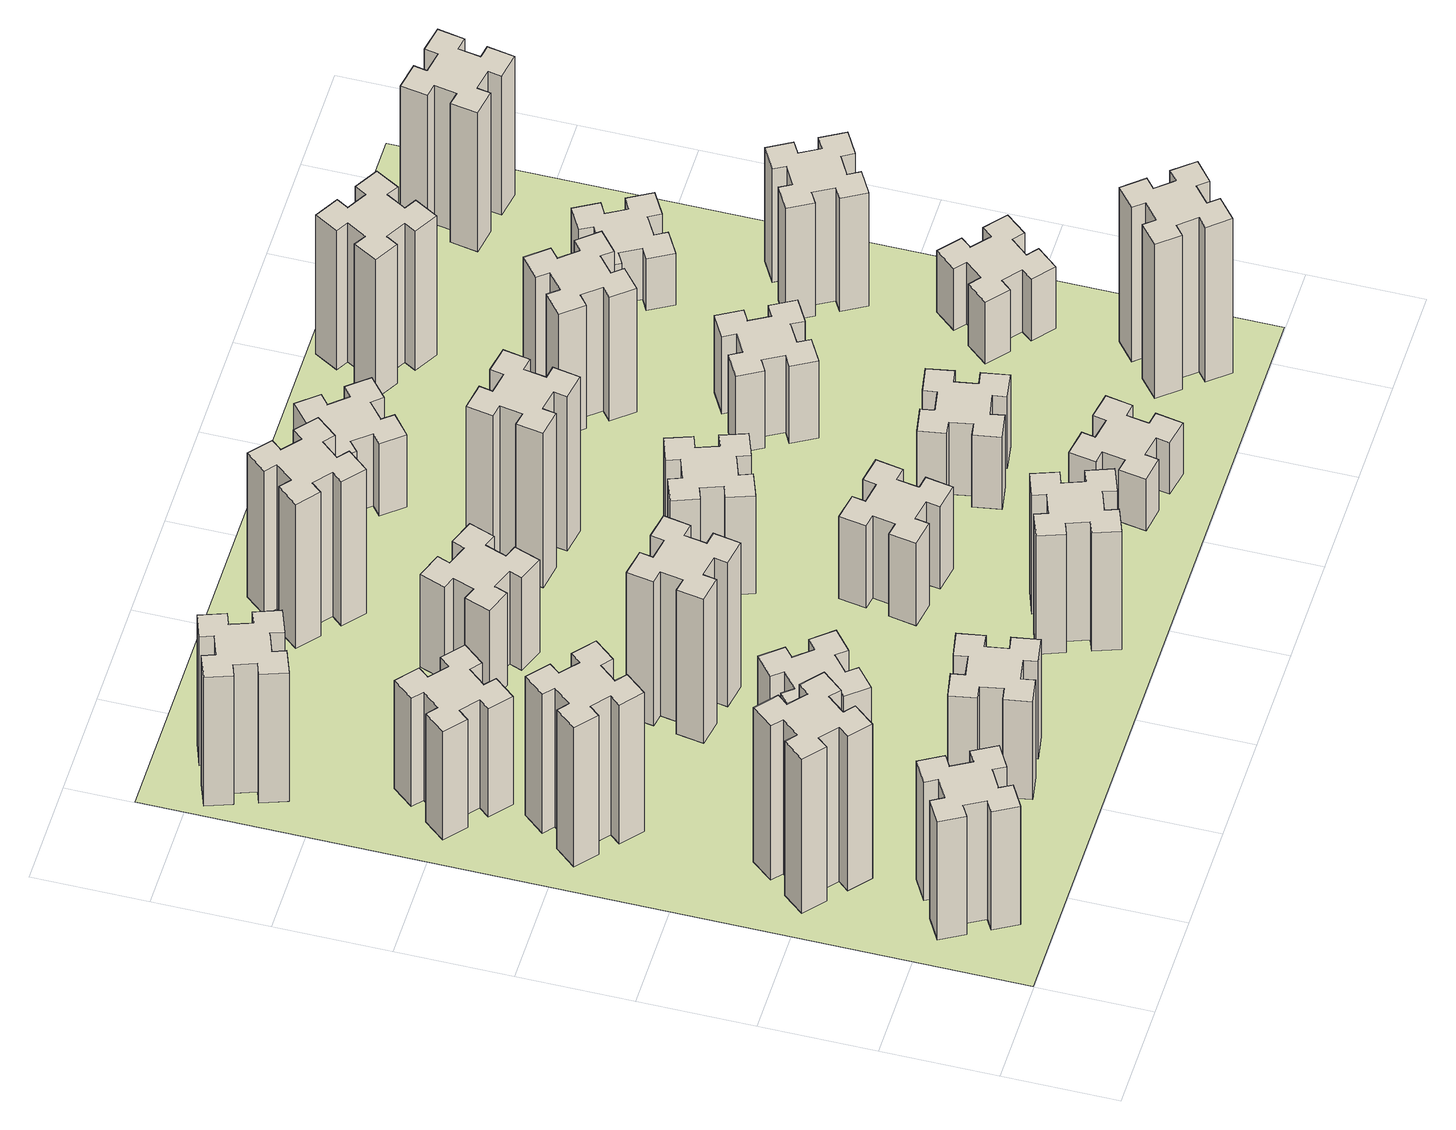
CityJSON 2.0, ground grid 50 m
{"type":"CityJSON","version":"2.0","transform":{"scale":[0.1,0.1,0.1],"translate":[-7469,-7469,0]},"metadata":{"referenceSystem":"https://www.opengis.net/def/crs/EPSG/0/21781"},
"CityObjects":{
"building1":{"type":"Building","attributes":{"class":"1000","function":"1000","usage":"1000","yearOfConstruction":2016,"roofType":"1000","measuredHeight":69,"storeysAboveGround":30,"storeysBelowGround":0},"geometry":[{"type":"Solid","lod":"1","boundaries":[[[[0,1,2,3,4,5,6,7,8,9,10,11,12,13,14,15,16,17,18,19]],[[17,16,20,21]],[[16,15,22,20]],[[15,14,23,22]],[[14,13,24,23]],[[13,12,25,24]],[[12,11,26,25]],[[11,10,27,26]],[[10,9,28,27]],[[9,8,29,28]],[[8,7,30,29]],[[7,6,31,30]],[[6,5,32,31]],[[5,4,33,32]],[[4,3,34,33]],[[3,2,35,34]],[[2,1,36,35]],[[1,0,37,36]],[[0,19,38,37]],[[19,18,39,38]],[[18,17,21,39]],[[24,25,26,27,28,29,30,31,32,33,34,35,36,37,38,39,21,20,22,23]]]]}]},
"building2":{"type":"Building","attributes":{"class":"1000","function":"1000","usage":"1000","yearOfConstruction":2016,"roofType":"1000","measuredHeight":90,"storeysAboveGround":30,"storeysBelowGround":0},"geometry":[{"type":"Solid","lod":"1","boundaries":[[[[40,41,42,43,44,45,46,47,48,49,50,51,52,53,54,55,56,57,58,59]],[[57,56,60,61]],[[56,55,62,60]],[[55,54,63,62]],[[54,53,64,63]],[[53,52,65,64]],[[52,51,66,65]],[[51,50,67,66]],[[50,49,68,67]],[[49,48,69,68]],[[48,47,70,69]],[[47,46,71,70]],[[46,45,72,71]],[[45,44,73,72]],[[44,43,74,73]],[[43,42,75,74]],[[42,41,76,75]],[[41,40,77,76]],[[40,59,78,77]],[[59,58,79,78]],[[58,57,61,79]],[[64,65,66,67,68,69,70,71,72,73,74,75,76,77,78,79,61,60,62,63]]]]}]},
"building3":{"type":"Building","attributes":{"class":"1000","function":"1000","usage":"1000","yearOfConstruction":2016,"roofType":"1000","measuredHeight":81,"storeysAboveGround":30,"storeysBelowGround":0},"geometry":[{"type":"Solid","lod":"1","boundaries":[[[[80,81,82,83,84,85,86,87,88,89,90,91,92,93,94,95,96,97,98,99]],[[97,96,100,101]],[[96,95,102,100]],[[95,94,103,102]],[[94,93,104,103]],[[93,92,105,104]],[[92,91,106,105]],[[91,90,107,106]],[[90,89,108,107]],[[89,88,109,108]],[[88,87,110,109]],[[87,86,111,110]],[[86,85,112,111]],[[85,84,113,112]],[[84,83,114,113]],[[83,82,115,114]],[[82,81,116,115]],[[81,80,117,116]],[[80,99,118,117]],[[99,98,119,118]],[[98,97,101,119]],[[104,105,106,107,108,109,110,111,112,113,114,115,116,117,118,119,101,100,102,103]]]]}]},
"building4":{"type":"Building","attributes":{"class":"1000","function":"1000","usage":"1000","yearOfConstruction":2016,"roofType":"1000","measuredHeight":63,"storeysAboveGround":30,"storeysBelowGround":0},"geometry":[{"type":"Solid","lod":"1","boundaries":[[[[120,121,122,123,124,125,126,127,128,129,130,131,132,133,134,135,136,137,138,139]],[[137,136,140,141]],[[136,135,142,140]],[[135,134,143,142]],[[134,133,144,143]],[[133,132,145,144]],[[132,131,146,145]],[[131,130,147,146]],[[130,129,148,147]],[[129,128,149,148]],[[128,127,150,149]],[[127,126,151,150]],[[126,125,152,151]],[[125,124,153,152]],[[124,123,154,153]],[[123,122,155,154]],[[122,121,156,155]],[[121,120,157,156]],[[120,139,158,157]],[[139,138,159,158]],[[138,137,141,159]],[[144,145,146,147,148,149,150,151,152,153,154,155,156,157,158,159,141,140,142,143]]]]}]},
"building5":{"type":"Building","attributes":{"class":"1000","function":"1000","usage":"1000","yearOfConstruction":2016,"roofType":"1000","measuredHeight":57,"storeysAboveGround":30,"storeysBelowGround":0},"geometry":[{"type":"Solid","lod":"1","boundaries":[[[[160,161,162,163,164,165,166,167,168,169,170,171,172,173,174,175,176,177,178,179]],[[177,176,180,181]],[[176,175,182,180]],[[175,174,183,182]],[[174,173,184,183]],[[173,172,185,184]],[[172,171,186,185]],[[171,170,187,186]],[[170,169,188,187]],[[169,168,189,188]],[[168,167,190,189]],[[167,166,191,190]],[[166,165,192,191]],[[165,164,193,192]],[[164,163,194,193]],[[163,162,195,194]],[[162,161,196,195]],[[161,160,197,196]],[[160,179,198,197]],[[179,178,199,198]],[[178,177,181,199]],[[184,185,186,187,188,189,190,191,192,193,194,195,196,197,198,199,181,180,182,183]]]]}]},
"building6":{"type":"Building","attributes":{"class":"1000","function":"1000","usage":"1000","yearOfConstruction":2016,"roofType":"1000","measuredHeight":75,"storeysAboveGround":30,"storeysBelowGround":0},"geometry":[{"type":"Solid","lod":"1","boundaries":[[[[200,201,202,203,204,205,206,207,208,209,210,211,212,213,214,215,216,217,218,219]],[[217,216,220,221]],[[216,215,222,220]],[[215,214,223,222]],[[214,213,224,223]],[[213,212,225,224]],[[212,211,226,225]],[[211,210,227,226]],[[210,209,228,227]],[[209,208,229,228]],[[208,207,230,229]],[[207,206,231,230]],[[206,205,232,231]],[[205,204,233,232]],[[204,203,234,233]],[[203,202,235,234]],[[202,201,236,235]],[[201,200,237,236]],[[200,219,238,237]],[[219,218,239,238]],[[218,217,221,239]],[[224,225,226,227,228,229,230,231,232,233,234,235,236,237,238,239,221,220,222,223]]]]}]},
"building7":{"type":"Building","attributes":{"class":"1000","function":"1000","usage":"1000","yearOfConstruction":2016,"roofType":"1000","measuredHeight":33,"storeysAboveGround":30,"storeysBelowGround":0},"geometry":[{"type":"Solid","lod":"1","boundaries":[[[[240,241,242,243,244,245,246,247,248,249,250,251,252,253,254,255,256,257,258,259]],[[257,256,260,261]],[[256,255,262,260]],[[255,254,263,262]],[[254,253,264,263]],[[253,252,265,264]],[[252,251,266,265]],[[251,250,267,266]],[[250,249,268,267]],[[249,248,269,268]],[[248,247,270,269]],[[247,246,271,270]],[[246,245,272,271]],[[245,244,273,272]],[[244,243,274,273]],[[243,242,275,274]],[[242,241,276,275]],[[241,240,277,276]],[[240,259,278,277]],[[259,258,279,278]],[[258,257,261,279]],[[264,265,266,267,268,269,270,271,272,273,274,275,276,277,278,279,261,260,262,263]]]]}]},
"building8":{"type":"Building","attributes":{"class":"1000","function":"1000","usage":"1000","yearOfConstruction":2016,"roofType":"1000","measuredHeight":84,"storeysAboveGround":30,"storeysBelowGround":0},"geometry":[{"type":"Solid","lod":"1","boundaries":[[[[280,281,282,283,284,285,286,287,288,289,290,291,292,293,294,295,296,297,298,299]],[[297,296,300,301]],[[296,295,302,300]],[[295,294,303,302]],[[294,293,304,303]],[[293,292,305,304]],[[292,291,306,305]],[[291,290,307,306]],[[290,289,308,307]],[[289,288,309,308]],[[288,287,310,309]],[[287,286,311,310]],[[286,285,312,311]],[[285,284,313,312]],[[284,283,314,313]],[[283,282,315,314]],[[282,281,316,315]],[[281,280,317,316]],[[280,299,318,317]],[[299,298,319,318]],[[298,297,301,319]],[[304,305,306,307,308,309,310,311,312,313,314,315,316,317,318,319,301,300,302,303]]]]}]},
"building9":{"type":"Building","attributes":{"class":"1000","function":"1000","usage":"1000","yearOfConstruction":2016,"roofType":"1000","measuredHeight":54,"storeysAboveGround":30,"storeysBelowGround":0},"geometry":[{"type":"Solid","lod":"1","boundaries":[[[[320,321,322,323,324,325,326,327,328,329,330,331,332,333,334,335,336,337,338,339]],[[337,336,340,341]],[[336,335,342,340]],[[335,334,343,342]],[[334,333,344,343]],[[333,332,345,344]],[[332,331,346,345]],[[331,330,347,346]],[[330,329,348,347]],[[329,328,349,348]],[[328,327,350,349]],[[327,326,351,350]],[[326,325,352,351]],[[325,324,353,352]],[[324,323,354,353]],[[323,322,355,354]],[[322,321,356,355]],[[321,320,357,356]],[[320,339,358,357]],[[339,338,359,358]],[[338,337,341,359]],[[344,345,346,347,348,349,350,351,352,353,354,355,356,357,358,359,341,340,342,343]]]]}]},
"building10":{"type":"Building","attributes":{"class":"1000","function":"1000","usage":"1000","yearOfConstruction":2016,"roofType":"1000","measuredHeight":69,"storeysAboveGround":30,"storeysBelowGround":0},"geometry":[{"type":"Solid","lod":"1","boundaries":[[[[360,361,362,363,364,365,366,367,368,369,370,371,372,373,374,375,376,377,378,379]],[[377,376,380,381]],[[376,375,382,380]],[[375,374,383,382]],[[374,373,384,383]],[[373,372,385,384]],[[372,371,386,385]],[[371,370,387,386]],[[370,369,388,387]],[[369,368,389,388]],[[368,367,390,389]],[[367,366,391,390]],[[366,365,392,391]],[[365,364,393,392]],[[364,363,394,393]],[[363,362,395,394]],[[362,361,396,395]],[[361,360,397,396]],[[360,379,398,397]],[[379,378,399,398]],[[378,377,381,399]],[[384,385,386,387,388,389,390,391,392,393,394,395,396,397,398,399,381,380,382,383]]]]}]},
"building11":{"type":"Building","attributes":{"class":"1000","function":"1000","usage":"1000","yearOfConstruction":2016,"roofType":"1000","measuredHeight":84,"storeysAboveGround":30,"storeysBelowGround":0},"geometry":[{"type":"Solid","lod":"1","boundaries":[[[[400,401,402,403,404,405,406,407,408,409,410,411,412,413,414,415,416,417,418,419]],[[417,416,420,421]],[[416,415,422,420]],[[415,414,423,422]],[[414,413,424,423]],[[413,412,425,424]],[[412,411,426,425]],[[411,410,427,426]],[[410,409,428,427]],[[409,408,429,428]],[[408,407,430,429]],[[407,406,431,430]],[[406,405,432,431]],[[405,404,433,432]],[[404,403,434,433]],[[403,402,435,434]],[[402,401,436,435]],[[401,400,437,436]],[[400,419,438,437]],[[419,418,439,438]],[[418,417,421,439]],[[424,425,426,427,428,429,430,431,432,433,434,435,436,437,438,439,421,420,422,423]]]]}]},
"building12":{"type":"Building","attributes":{"class":"1000","function":"1000","usage":"1000","yearOfConstruction":2016,"roofType":"1000","measuredHeight":48,"storeysAboveGround":30,"storeysBelowGround":0},"geometry":[{"type":"Solid","lod":"1","boundaries":[[[[440,441,442,443,444,445,446,447,448,449,450,451,452,453,454,455,456,457,458,459]],[[457,456,460,461]],[[456,455,462,460]],[[455,454,463,462]],[[454,453,464,463]],[[453,452,465,464]],[[452,451,466,465]],[[451,450,467,466]],[[450,449,468,467]],[[449,448,469,468]],[[448,447,470,469]],[[447,446,471,470]],[[446,445,472,471]],[[445,444,473,472]],[[444,443,474,473]],[[443,442,475,474]],[[442,441,476,475]],[[441,440,477,476]],[[440,459,478,477]],[[459,458,479,478]],[[458,457,461,479]],[[464,465,466,467,468,469,470,471,472,473,474,475,476,477,478,479,461,460,462,463]]]]}]},
"building13":{"type":"Building","attributes":{"class":"1000","function":"1000","usage":"1000","yearOfConstruction":2016,"roofType":"1000","measuredHeight":57,"storeysAboveGround":30,"storeysBelowGround":0},"geometry":[{"type":"Solid","lod":"1","boundaries":[[[[480,481,482,483,484,485,486,487,488,489,490,491,492,493,494,495,496,497,498,499]],[[497,496,500,501]],[[496,495,502,500]],[[495,494,503,502]],[[494,493,504,503]],[[493,492,505,504]],[[492,491,506,505]],[[491,490,507,506]],[[490,489,508,507]],[[489,488,509,508]],[[488,487,510,509]],[[487,486,511,510]],[[486,485,512,511]],[[485,484,513,512]],[[484,483,514,513]],[[483,482,515,514]],[[482,481,516,515]],[[481,480,517,516]],[[480,499,518,517]],[[499,498,519,518]],[[498,497,501,519]],[[504,505,506,507,508,509,510,511,512,513,514,515,516,517,518,519,501,500,502,503]]]]}]},
"building14":{"type":"Building","attributes":{"class":"1000","function":"1000","usage":"1000","yearOfConstruction":2016,"roofType":"1000","measuredHeight":90,"storeysAboveGround":30,"storeysBelowGround":0},"geometry":[{"type":"Solid","lod":"1","boundaries":[[[[520,521,522,523,524,525,526,527,528,529,530,531,532,533,534,535,536,537,538,539]],[[537,536,540,541]],[[536,535,542,540]],[[535,534,543,542]],[[534,533,544,543]],[[533,532,545,544]],[[532,531,546,545]],[[531,530,547,546]],[[530,529,548,547]],[[529,528,549,548]],[[528,527,550,549]],[[527,526,551,550]],[[526,525,552,551]],[[525,524,553,552]],[[524,523,554,553]],[[523,522,555,554]],[[522,521,556,555]],[[521,520,557,556]],[[520,539,558,557]],[[539,538,559,558]],[[538,537,541,559]],[[544,545,546,547,548,549,550,551,552,553,554,555,556,557,558,559,541,540,542,543]]]]}]},
"building15":{"type":"Building","attributes":{"class":"1000","function":"1000","usage":"1000","yearOfConstruction":2016,"roofType":"1000","measuredHeight":30,"storeysAboveGround":30,"storeysBelowGround":0},"geometry":[{"type":"Solid","lod":"1","boundaries":[[[[560,561,562,563,564,565,566,567,568,569,570,571,572,573,574,575,576,577,578,579]],[[577,576,580,581]],[[576,575,582,580]],[[575,574,583,582]],[[574,573,584,583]],[[573,572,585,584]],[[572,571,586,585]],[[571,570,587,586]],[[570,569,588,587]],[[569,568,589,588]],[[568,567,590,589]],[[567,566,591,590]],[[566,565,592,591]],[[565,564,593,592]],[[564,563,594,593]],[[563,562,595,594]],[[562,561,596,595]],[[561,560,597,596]],[[560,579,598,597]],[[579,578,599,598]],[[578,577,581,599]],[[584,585,586,587,588,589,590,591,592,593,594,595,596,597,598,599,581,580,582,583]]]]}]},
"building16":{"type":"Building","attributes":{"class":"1000","function":"1000","usage":"1000","yearOfConstruction":2016,"roofType":"1000","measuredHeight":42,"storeysAboveGround":30,"storeysBelowGround":0},"geometry":[{"type":"Solid","lod":"1","boundaries":[[[[600,601,602,603,604,605,606,607,608,609,610,611,612,613,614,615,616,617,618,619]],[[617,616,620,621]],[[616,615,622,620]],[[615,614,623,622]],[[614,613,624,623]],[[613,612,625,624]],[[612,611,626,625]],[[611,610,627,626]],[[610,609,628,627]],[[609,608,629,628]],[[608,607,630,629]],[[607,606,631,630]],[[606,605,632,631]],[[605,604,633,632]],[[604,603,634,633]],[[603,602,635,634]],[[602,601,636,635]],[[601,600,637,636]],[[600,619,638,637]],[[619,618,639,638]],[[618,617,621,639]],[[624,625,626,627,628,629,630,631,632,633,634,635,636,637,638,639,621,620,622,623]]]]}]},
"building17":{"type":"Building","attributes":{"class":"1000","function":"1000","usage":"1000","yearOfConstruction":2016,"roofType":"1000","measuredHeight":42,"storeysAboveGround":30,"storeysBelowGround":0},"geometry":[{"type":"Solid","lod":"1","boundaries":[[[[640,641,642,643,644,645,646,647,648,649,650,651,652,653,654,655,656,657,658,659]],[[657,656,660,661]],[[656,655,662,660]],[[655,654,663,662]],[[654,653,664,663]],[[653,652,665,664]],[[652,651,666,665]],[[651,650,667,666]],[[650,649,668,667]],[[649,648,669,668]],[[648,647,670,669]],[[647,646,671,670]],[[646,645,672,671]],[[645,644,673,672]],[[644,643,674,673]],[[643,642,675,674]],[[642,641,676,675]],[[641,640,677,676]],[[640,659,678,677]],[[659,658,679,678]],[[658,657,661,679]],[[664,665,666,667,668,669,670,671,672,673,674,675,676,677,678,679,661,660,662,663]]]]}]},
"building18":{"type":"Building","attributes":{"class":"1000","function":"1000","usage":"1000","yearOfConstruction":2016,"roofType":"1000","measuredHeight":45,"storeysAboveGround":30,"storeysBelowGround":0},"geometry":[{"type":"Solid","lod":"1","boundaries":[[[[680,681,682,683,684,685,686,687,688,689,690,691,692,693,694,695,696,697,698,699]],[[697,696,700,701]],[[696,695,702,700]],[[695,694,703,702]],[[694,693,704,703]],[[693,692,705,704]],[[692,691,706,705]],[[691,690,707,706]],[[690,689,708,707]],[[689,688,709,708]],[[688,687,710,709]],[[687,686,711,710]],[[686,685,712,711]],[[685,684,713,712]],[[684,683,714,713]],[[683,682,715,714]],[[682,681,716,715]],[[681,680,717,716]],[[680,699,718,717]],[[699,698,719,718]],[[698,697,701,719]],[[704,705,706,707,708,709,710,711,712,713,714,715,716,717,718,719,701,700,702,703]]]]}]},
"building19":{"type":"Building","attributes":{"class":"1000","function":"1000","usage":"1000","yearOfConstruction":2016,"roofType":"1000","measuredHeight":72,"storeysAboveGround":30,"storeysBelowGround":0},"geometry":[{"type":"Solid","lod":"1","boundaries":[[[[720,721,722,723,724,725,726,727,728,729,730,731,732,733,734,735,736,737,738,739]],[[737,736,740,741]],[[736,735,742,740]],[[735,734,743,742]],[[734,733,744,743]],[[733,732,745,744]],[[732,731,746,745]],[[731,730,747,746]],[[730,729,748,747]],[[729,728,749,748]],[[728,727,750,749]],[[727,726,751,750]],[[726,725,752,751]],[[725,724,753,752]],[[724,723,754,753]],[[723,722,755,754]],[[722,721,756,755]],[[721,720,757,756]],[[720,739,758,757]],[[739,738,759,758]],[[738,737,741,759]],[[744,745,746,747,748,749,750,751,752,753,754,755,756,757,758,759,741,740,742,743]]]]}]},
"building20":{"type":"Building","attributes":{"class":"1000","function":"1000","usage":"1000","yearOfConstruction":2016,"roofType":"1000","measuredHeight":90,"storeysAboveGround":30,"storeysBelowGround":0},"geometry":[{"type":"Solid","lod":"1","boundaries":[[[[760,761,762,763,764,765,766,767,768,769,770,771,772,773,774,775,776,777,778,779]],[[777,776,780,781]],[[776,775,782,780]],[[775,774,783,782]],[[774,773,784,783]],[[773,772,785,784]],[[772,771,786,785]],[[771,770,787,786]],[[770,769,788,787]],[[769,768,789,788]],[[768,767,790,789]],[[767,766,791,790]],[[766,765,792,791]],[[765,764,793,792]],[[764,763,794,793]],[[763,762,795,794]],[[762,761,796,795]],[[761,760,797,796]],[[760,779,798,797]],[[779,778,799,798]],[[778,777,781,799]],[[784,785,786,787,788,789,790,791,792,793,794,795,796,797,798,799,781,780,782,783]]]]}]},
"building21":{"type":"Building","attributes":{"class":"1000","function":"1000","usage":"1000","yearOfConstruction":2016,"roofType":"1000","measuredHeight":81,"storeysAboveGround":30,"storeysBelowGround":0},"geometry":[{"type":"Solid","lod":"1","boundaries":[[[[800,801,802,803,804,805,806,807,808,809,810,811,812,813,814,815,816,817,818,819]],[[817,816,820,821]],[[816,815,822,820]],[[815,814,823,822]],[[814,813,824,823]],[[813,812,825,824]],[[812,811,826,825]],[[811,810,827,826]],[[810,809,828,827]],[[809,808,829,828]],[[808,807,830,829]],[[807,806,831,830]],[[806,805,832,831]],[[805,804,833,832]],[[804,803,834,833]],[[803,802,835,834]],[[802,801,836,835]],[[801,800,837,836]],[[800,819,838,837]],[[819,818,839,838]],[[818,817,821,839]],[[824,825,826,827,828,829,830,831,832,833,834,835,836,837,838,839,821,820,822,823]]]]}]},
"building22":{"type":"Building","attributes":{"class":"1000","function":"1000","usage":"1000","yearOfConstruction":2016,"roofType":"1000","measuredHeight":36,"storeysAboveGround":30,"storeysBelowGround":0},"geometry":[{"type":"Solid","lod":"1","boundaries":[[[[840,841,842,843,844,845,846,847,848,849,850,851,852,853,854,855,856,857,858,859]],[[857,856,860,861]],[[856,855,862,860]],[[855,854,863,862]],[[854,853,864,863]],[[853,852,865,864]],[[852,851,866,865]],[[851,850,867,866]],[[850,849,868,867]],[[849,848,869,868]],[[848,847,870,869]],[[847,846,871,870]],[[846,845,872,871]],[[845,844,873,872]],[[844,843,874,873]],[[843,842,875,874]],[[842,841,876,875]],[[841,840,877,876]],[[840,859,878,877]],[[859,858,879,878]],[[858,857,861,879]],[[864,865,866,867,868,869,870,871,872,873,874,875,876,877,878,879,861,860,862,863]]]]}]},
"building23":{"type":"Building","attributes":{"class":"1000","function":"1000","usage":"1000","yearOfConstruction":2016,"roofType":"1000","measuredHeight":66,"storeysAboveGround":30,"storeysBelowGround":0},"geometry":[{"type":"Solid","lod":"1","boundaries":[[[[880,881,882,883,884,885,886,887,888,889,890,891,892,893,894,895,896,897,898,899]],[[897,896,900,901]],[[896,895,902,900]],[[895,894,903,902]],[[894,893,904,903]],[[893,892,905,904]],[[892,891,906,905]],[[891,890,907,906]],[[890,889,908,907]],[[889,888,909,908]],[[888,887,910,909]],[[887,886,911,910]],[[886,885,912,911]],[[885,884,913,912]],[[884,883,914,913]],[[883,882,915,914]],[[882,881,916,915]],[[881,880,917,916]],[[880,899,918,917]],[[899,898,919,918]],[[898,897,901,919]],[[904,905,906,907,908,909,910,911,912,913,914,915,916,917,918,919,901,900,902,903]]]]}]},
"building24":{"type":"Building","attributes":{"class":"1000","function":"1000","usage":"1000","yearOfConstruction":2016,"roofType":"1000","measuredHeight":30,"storeysAboveGround":30,"storeysBelowGround":0},"geometry":[{"type":"Solid","lod":"1","boundaries":[[[[920,921,922,923,924,925,926,927,928,929,930,931,932,933,934,935,936,937,938,939]],[[937,936,940,941]],[[936,935,942,940]],[[935,934,943,942]],[[934,933,944,943]],[[933,932,945,944]],[[932,931,946,945]],[[931,930,947,946]],[[930,929,948,947]],[[929,928,949,948]],[[928,927,950,949]],[[927,926,951,950]],[[926,925,952,951]],[[925,924,953,952]],[[924,923,954,953]],[[923,922,955,954]],[[922,921,956,955]],[[921,920,957,956]],[[920,939,958,957]],[[939,938,959,958]],[[938,937,941,959]],[[944,945,946,947,948,949,950,951,952,953,954,955,956,957,958,959,941,940,942,943]]]]}]},
"building25":{"type":"Building","attributes":{"class":"1000","function":"1000","usage":"1000","yearOfConstruction":2016,"roofType":"1000","measuredHeight":81,"storeysAboveGround":30,"storeysBelowGround":0},"geometry":[{"type":"Solid","lod":"1","boundaries":[[[[960,961,962,963,964,965,966,967,968,969,970,971,972,973,974,975,976,977,978,979]],[[977,976,980,981]],[[976,975,982,980]],[[975,974,983,982]],[[974,973,984,983]],[[973,972,985,984]],[[972,971,986,985]],[[971,970,987,986]],[[970,969,988,987]],[[969,968,989,988]],[[968,967,990,989]],[[967,966,991,990]],[[966,965,992,991]],[[965,964,993,992]],[[964,963,994,993]],[[963,962,995,994]],[[962,961,996,995]],[[961,960,997,996]],[[960,979,998,997]],[[979,978,999,998]],[[978,977,981,999]],[[984,985,986,987,988,989,990,991,992,993,994,995,996,997,998,999,981,980,982,983]]]]}]},
"landuse1":{"type":"LandUse","attributes":{"name":"plot1","function":"1010"},"geometry":[{"type":"MultiSurface","lod":"1","boundaries":[[[1000,1001,1002,1003]]]}]}
},
"vertices":[
[255,364,0],[305,277,0],[253,247,0],[313,143,0],[417,203,0],[387,255,0],[474,305,0],[504,253,0],[608,313,0],[548,417,0],[496,387,0],[446,474,0],[498,504,0],[438,608,0],[334,548,0],[364,496,0],[277,446,0],[247,498,0],[143,438,0],[203,334,0],[277,446,690],[247,498,690],[364,496,690],[334,548,690],[438,608,690],[498,504,690],[446,474,690],[496,387,690],[548,417,690],[608,313,690],[504,253,690],[474,305,690],[387,255,690],[417,203,690],[313,143,690],[253,247,690],[305,277,690],[255,364,690],[203,334,690],[143,438,690],
[484,1067,0],[408,1132,0],[446,1178,0],[354,1255,0],[277,1163,0],[323,1124,0],[259,1048,0],[213,1086,0],[136,994,0],[228,917,0],[266,963,0],[343,899,0],[304,853,0],[396,776,0],[473,868,0],[427,906,0],[492,983,0],[538,944,0],[615,1036,0],[523,1113,0],[492,983,900],[538,944,900],[427,906,900],[473,868,900],[396,776,900],[304,853,900],[343,899,900],[266,963,900],[228,917,900],[136,994,900],[213,1086,900],[259,1048,900],[323,1124,900],[277,1163,900],[354,1255,900],[446,1178,900],[408,1132,900],[484,1067,900],[523,1113,900],[615,1036,900],
[427,1846,0],[492,1923,0],[538,1884,0],[615,1976,0],[523,2053,0],[484,2007,0],[408,2072,0],[446,2118,0],[354,2195,0],[277,2103,0],[323,2064,0],[259,1988,0],[213,2026,0],[136,1934,0],[228,1857,0],[266,1903,0],[343,1839,0],[304,1793,0],[396,1716,0],[473,1808,0],[343,1839,810],[304,1793,810],[266,1903,810],[228,1857,810],[136,1934,810],[213,2026,810],[259,1988,810],[323,2064,810],[277,2103,810],[354,2195,810],[446,2118,810],[408,2072,810],[484,2007,810],[523,2053,810],[615,1976,810],[538,1884,810],[492,1923,810],[427,1846,810],[473,1808,810],[396,1716,810],
[484,2547,0],[408,2612,0],[446,2658,0],[354,2735,0],[277,2643,0],[323,2604,0],[259,2528,0],[213,2566,0],[136,2474,0],[228,2397,0],[266,2443,0],[343,2379,0],[304,2333,0],[396,2256,0],[473,2348,0],[427,2386,0],[492,2463,0],[538,2424,0],[615,2516,0],[523,2593,0],[492,2463,630],[538,2424,630],[427,2386,630],[473,2348,630],[396,2256,630],[304,2333,630],[343,2379,630],[266,2443,630],[228,2397,630],[136,2474,630],[213,2566,630],[259,2528,630],[323,2604,630],[277,2643,630],[354,2735,630],[446,2658,630],[408,2612,630],[484,2547,630],[523,2593,630],[615,2516,630],
[1085,358,0],[1184,376,0],[1194,317,0],[1312,337,0],[1291,456,0],[1232,445,0],[1215,544,0],[1274,554,0],[1253,672,0],[1135,651,0],[1145,592,0],[1047,575,0],[1037,634,0],[918,613,0],[939,495,0],[998,505,0],[1016,407,0],[957,397,0],[977,278,0],[1096,299,0],[1016,407,570],[957,397,570],[998,505,570],[939,495,570],[918,613,570],[1037,634,570],[1047,575,570],[1145,592,570],[1135,651,570],[1253,672,570],[1274,554,570],[1215,544,570],[1232,445,570],[1291,456,570],[1312,337,570],[1194,317,570],[1184,376,570],[1085,358,570],[1096,299,570],[977,278,570],
[155,3345,0],[189,3251,0],[133,3230,0],[174,3117,0],[287,3159,0],[266,3215,0],[360,3249,0],[380,3193,0],[493,3234,0],[452,3347,0],[396,3326,0],[362,3420,0],[418,3440,0],[377,3553,0],[264,3512,0],[285,3456,0],[191,3422,0],[170,3478,0],[57,3437,0],[99,3324,0],[191,3422,750],[170,3478,750],[285,3456,750],[264,3512,750],[377,3553,750],[418,3440,750],[362,3420,750],[396,3326,750],[452,3347,750],[493,3234,750],[380,3193,750],[360,3249,750],[266,3215,750],[287,3159,750],[174,3117,750],[133,3230,750],[189,3251,750],[155,3345,750],[99,3324,750],[57,3437,750],
[1083,1332,0],[1006,1267,0],[968,1313,0],[876,1236,0],[953,1144,0],[999,1183,0],[1063,1106,0],[1017,1068,0],[1094,976,0],[1186,1053,0],[1148,1099,0],[1224,1163,0],[1263,1117,0],[1355,1194,0],[1278,1286,0],[1232,1248,0],[1167,1324,0],[1213,1363,0],[1136,1455,0],[1044,1378,0],[1167,1324,330],[1213,1363,330],[1232,1248,330],[1278,1286,330],[1355,1194,330],[1263,1117,330],[1224,1163,330],[1148,1099,330],[1186,1053,330],[1094,976,330],[1017,1068,330],[1063,1106,330],[999,1183,330],[953,1144,330],[876,1236,330],[968,1313,330],[1006,1267,330],[1083,1332,330],[1044,1378,330],[1136,1455,330],
[1047,1656,0],[1145,1638,0],[1135,1579,0],[1253,1558,0],[1274,1677,0],[1215,1687,0],[1232,1785,0],[1291,1775,0],[1312,1893,0],[1194,1914,0],[1184,1855,0],[1085,1872,0],[1096,1931,0],[977,1952,0],[957,1834,0],[1016,1824,0],[998,1725,0],[939,1736,0],[918,1617,0],[1037,1597,0],[998,1725,840],[939,1736,840],[1016,1824,840],[957,1834,840],[977,1952,840],[1096,1931,840],[1085,1872,840],[1184,1855,840],[1194,1914,840],[1312,1893,840],[1291,1775,840],[1232,1785,840],[1215,1687,840],[1274,1677,840],[1253,1558,840],[1135,1579,840],[1145,1638,840],[1047,1656,840],[1037,1597,840],[918,1617,840],
[1029,2680,0],[995,2586,0],[939,2607,0],[897,2494,0],[1010,2453,0],[1031,2509,0],[1125,2475,0],[1104,2419,0],[1217,2377,0],[1258,2490,0],[1202,2511,0],[1236,2605,0],[1292,2584,0],[1333,2697,0],[1220,2738,0],[1200,2682,0],[1106,2716,0],[1127,2772,0],[1014,2813,0],[973,2700,0],[1106,2716,540],[1127,2772,540],[1200,2682,540],[1220,2738,540],[1333,2697,540],[1292,2584,540],[1236,2605,540],[1202,2511,540],[1258,2490,540],[1217,2377,540],[1104,2419,540],[1125,2475,540],[1031,2509,540],[1010,2453,540],[897,2494,540],[939,2607,540],[995,2586,540],[1029,2680,540],[973,2700,540],[1014,2813,540],
[1965,496,0],[1871,462,0],[1850,518,0],[1737,477,0],[1779,364,0],[1835,385,0],[1869,291,0],[1813,270,0],[1854,157,0],[1967,199,0],[1946,255,0],[2040,289,0],[2060,233,0],[2173,274,0],[2132,387,0],[2076,366,0],[2042,460,0],[2098,480,0],[2057,593,0],[1944,552,0],[2042,460,690],[2098,480,690],[2076,366,690],[2132,387,690],[2173,274,690],[2060,233,690],[2040,289,690],[1946,255,690],[1967,199,690],[1854,157,690],[1813,270,690],[1869,291,690],[1835,385,690],[1779,364,690],[1737,477,690],[1850,518,690],[1871,462,690],[1965,496,690],[1944,552,690],[2057,593,690],
[1106,3283,0],[1183,3219,0],[1144,3173,0],[1236,3096,0],[1313,3188,0],[1267,3226,0],[1332,3303,0],[1378,3264,0],[1455,3356,0],[1363,3433,0],[1324,3387,0],[1248,3452,0],[1286,3498,0],[1194,3575,0],[1117,3483,0],[1163,3444,0],[1099,3368,0],[1053,3406,0],[976,3314,0],[1068,3237,0],[1099,3368,840],[1053,3406,840],[1163,3444,840],[1117,3483,840],[1194,3575,840],[1286,3498,840],[1248,3452,840],[1324,3387,840],[1363,3433,840],[1455,3356,840],[1378,3264,840],[1332,3303,840],[1267,3226,840],[1313,3188,840],[1236,3096,840],[1144,3173,840],[1183,3219,840],[1106,3283,840],[1068,3237,840],[976,3314,840],
[2055,1047,0],[2072,1145,0],[2131,1135,0],[2152,1253,0],[2034,1274,0],[2024,1215,0],[1925,1232,0],[1936,1291,0],[1817,1312,0],[1797,1194,0],[1856,1184,0],[1838,1085,0],[1779,1096,0],[1758,977,0],[1877,957,0],[1887,1016,0],[1985,998,0],[1975,939,0],[2093,918,0],[2114,1037,0],[1985,998,480],[1975,939,480],[1887,1016,480],[1877,957,480],[1758,977,480],[1779,1096,480],[1838,1085,480],[1856,1184,480],[1797,1194,480],[1817,1312,480],[1936,1291,480],[1925,1232,480],[2024,1215,480],[2034,1274,480],[2152,1253,480],[2131,1135,480],[2072,1145,480],[2055,1047,480],[2114,1037,480],[2093,918,480],
[1846,1735,0],[1940,1769,0],[1960,1713,0],[2073,1754,0],[2032,1867,0],[1976,1846,0],[1942,1940,0],[1998,1960,0],[1957,2073,0],[1844,2032,0],[1865,1976,0],[1771,1942,0],[1750,1998,0],[1637,1957,0],[1679,1844,0],[1735,1865,0],[1769,1771,0],[1713,1750,0],[1754,1637,0],[1867,1679,0],[1769,1771,570],[1713,1750,570],[1735,1865,570],[1679,1844,570],[1637,1957,570],[1750,1998,570],[1771,1942,570],[1865,1976,570],[1844,2032,570],[1957,2073,570],[1998,1960,570],[1942,1940,570],[1976,1846,570],[2032,1867,570],[2073,1754,570],[1960,1713,570],[1940,1769,570],[1846,1735,570],[1867,1679,570],[1754,1637,570],
[1855,2527,0],[1872,2625,0],[1931,2615,0],[1952,2733,0],[1834,2754,0],[1824,2695,0],[1725,2712,0],[1736,2771,0],[1617,2792,0],[1597,2674,0],[1656,2664,0],[1638,2565,0],[1579,2576,0],[1558,2457,0],[1677,2437,0],[1687,2496,0],[1785,2478,0],[1775,2419,0],[1893,2398,0],[1914,2517,0],[1785,2478,900],[1775,2419,900],[1687,2496,900],[1677,2437,900],[1558,2457,900],[1579,2576,900],[1638,2565,900],[1656,2664,900],[1597,2674,900],[1617,2792,900],[1736,2771,900],[1725,2712,900],[1824,2695,900],[1834,2754,900],[1952,2733,900],[1931,2615,900],[1872,2625,900],[1855,2527,900],[1914,2517,900],[1893,2398,900],
[2596,444,0],[2578,345,0],[2519,356,0],[2498,237,0],[2617,217,0],[2627,276,0],[2725,258,0],[2715,199,0],[2833,178,0],[2854,297,0],[2795,307,0],[2812,405,0],[2871,395,0],[2892,513,0],[2774,534,0],[2764,475,0],[2665,492,0],[2676,551,0],[2557,572,0],[2537,454,0],[2665,492,300],[2676,551,300],[2764,475,300],[2774,534,300],[2892,513,300],[2871,395,300],[2812,405,300],[2795,307,300],[2854,297,300],[2833,178,300],[2715,199,300],[2725,258,300],[2627,276,300],[2617,217,300],[2498,237,300],[2519,356,300],[2578,345,300],[2596,444,300],[2537,454,300],[2557,572,300],
[1972,3368,0],[1907,3444,0],[1953,3483,0],[1876,3575,0],[1784,3498,0],[1823,3452,0],[1746,3387,0],[1708,3433,0],[1616,3356,0],[1693,3264,0],[1739,3303,0],[1803,3226,0],[1757,3188,0],[1834,3096,0],[1926,3173,0],[1888,3219,0],[1964,3283,0],[2003,3237,0],[2095,3314,0],[2018,3406,0],[1964,3283,420],[2003,3237,420],[1888,3219,420],[1926,3173,420],[1834,3096,420],[1757,3188,420],[1803,3226,420],[1739,3303,420],[1693,3264,420],[1616,3356,420],[1708,3433,420],[1746,3387,420],[1823,3452,420],[1784,3498,420],[1876,3575,420],[1953,3483,420],[1907,3444,420],[1972,3368,420],[2018,3406,420],[2095,3314,420],
[2625,1132,0],[2527,1115,0],[2517,1174,0],[2398,1153,0],[2419,1035,0],[2478,1045,0],[2496,947,0],[2437,937,0],[2457,818,0],[2576,839,0],[2565,898,0],[2664,916,0],[2674,857,0],[2792,877,0],[2771,996,0],[2712,985,0],[2695,1084,0],[2754,1094,0],[2733,1212,0],[2615,1191,0],[2695,1084,420],[2754,1094,420],[2712,985,420],[2771,996,420],[2792,877,420],[2674,857,420],[2664,916,420],[2565,898,420],[2576,839,420],[2457,818,420],[2437,937,420],[2496,947,420],[2478,1045,420],[2419,1035,420],[2398,1153,420],[2517,1174,420],[2527,1115,420],[2625,1132,420],[2615,1191,420],[2733,1212,420],
[2575,1844,0],[2625,1757,0],[2573,1727,0],[2633,1623,0],[2737,1683,0],[2707,1735,0],[2794,1785,0],[2824,1733,0],[2928,1793,0],[2868,1897,0],[2816,1867,0],[2766,1954,0],[2818,1984,0],[2758,2088,0],[2654,2028,0],[2684,1976,0],[2597,1926,0],[2567,1978,0],[2463,1918,0],[2523,1814,0],[2597,1926,450],[2567,1978,450],[2684,1976,450],[2654,2028,450],[2758,2088,450],[2818,1984,450],[2766,1954,450],[2816,1867,450],[2868,1897,450],[2928,1793,450],[2824,1733,450],[2794,1785,450],[2707,1735,450],[2737,1683,450],[2633,1623,450],[2573,1727,450],[2625,1757,450],[2575,1844,450],[2523,1814,450],[2463,1918,450],
[2563,2712,0],[2486,2647,0],[2448,2693,0],[2356,2616,0],[2433,2524,0],[2479,2563,0],[2543,2486,0],[2497,2448,0],[2574,2356,0],[2666,2433,0],[2628,2479,0],[2704,2543,0],[2743,2497,0],[2835,2574,0],[2758,2666,0],[2712,2628,0],[2647,2704,0],[2693,2743,0],[2616,2835,0],[2524,2758,0],[2647,2704,720],[2693,2743,720],[2712,2628,720],[2758,2666,720],[2835,2574,720],[2743,2497,720],[2704,2543,720],[2628,2479,720],[2666,2433,720],[2574,2356,720],[2497,2448,720],[2543,2486,720],[2479,2563,720],[2433,2524,720],[2356,2616,720],[2448,2693,720],[2486,2647,720],[2563,2712,720],[2524,2758,720],[2616,2835,720],
[3468,259,0],[3544,323,0],[3583,277,0],[3675,354,0],[3598,446,0],[3552,408,0],[3487,484,0],[3533,523,0],[3456,615,0],[3364,538,0],[3403,492,0],[3326,427,0],[3288,473,0],[3196,396,0],[3273,304,0],[3319,343,0],[3383,266,0],[3337,228,0],[3414,136,0],[3506,213,0],[3383,266,900],[3337,228,900],[3319,343,900],[3273,304,900],[3196,396,900],[3288,473,900],[3326,427,900],[3403,492,900],[3364,538,900],[3456,615,900],[3533,523,900],[3487,484,900],[3552,408,900],[3598,446,900],[3675,354,900],[3583,277,900],[3544,323,900],[3468,259,900],[3506,213,900],[3414,136,900],
[2694,3506,0],[2607,3556,0],[2637,3608,0],[2533,3668,0],[2473,3564,0],[2525,3534,0],[2475,3447,0],[2423,3477,0],[2363,3373,0],[2467,3313,0],[2497,3365,0],[2584,3315,0],[2554,3263,0],[2658,3203,0],[2718,3307,0],[2666,3337,0],[2716,3424,0],[2768,3394,0],[2828,3498,0],[2724,3558,0],[2716,3424,810],[2768,3394,810],[2666,3337,810],[2718,3307,810],[2658,3203,810],[2554,3263,810],[2584,3315,810],[2497,3365,810],[2467,3313,810],[2363,3373,810],[2423,3477,810],[2475,3447,810],[2525,3534,810],[2473,3564,810],[2533,3668,810],[2637,3608,810],[2607,3556,810],[2694,3506,810],[2724,3558,810],[2828,3498,810],
[3487,1006,0],[3552,1083,0],[3598,1044,0],[3675,1136,0],[3583,1213,0],[3544,1167,0],[3468,1232,0],[3506,1278,0],[3414,1355,0],[3337,1263,0],[3383,1224,0],[3319,1148,0],[3273,1186,0],[3196,1094,0],[3288,1017,0],[3326,1063,0],[3403,999,0],[3364,953,0],[3456,876,0],[3533,968,0],[3403,999,360],[3364,953,360],[3326,1063,360],[3288,1017,360],[3196,1094,360],[3273,1186,360],[3319,1148,360],[3383,1224,360],[3337,1263,360],[3414,1355,360],[3506,1278,360],[3468,1232,360],[3544,1167,360],[3583,1213,360],[3675,1136,360],[3598,1044,360],[3552,1083,360],[3487,1006,360],[3533,968,360],[3456,876,360],
[3556,1867,0],[3506,1954,0],[3558,1984,0],[3498,2088,0],[3394,2028,0],[3424,1976,0],[3337,1926,0],[3307,1978,0],[3203,1918,0],[3263,1814,0],[3315,1844,0],[3365,1757,0],[3313,1727,0],[3373,1623,0],[3477,1683,0],[3447,1735,0],[3534,1785,0],[3564,1733,0],[3668,1793,0],[3608,1897,0],[3534,1785,660],[3564,1733,660],[3447,1735,660],[3477,1683,660],[3373,1623,660],[3313,1727,660],[3365,1757,660],[3315,1844,660],[3263,1814,660],[3203,1918,660],[3307,1978,660],[3337,1926,660],[3424,1976,660],[3394,2028,660],[3498,2088,660],[3558,1984,660],[3506,1954,660],[3556,1867,660],[3608,1897,660],[3668,1793,660],
[3247,2475,0],[3334,2525,0],[3364,2473,0],[3468,2533,0],[3408,2637,0],[3356,2607,0],[3306,2694,0],[3358,2724,0],[3298,2828,0],[3194,2768,0],[3224,2716,0],[3137,2666,0],[3107,2718,0],[3003,2658,0],[3063,2554,0],[3115,2584,0],[3165,2497,0],[3113,2467,0],[3173,2363,0],[3277,2423,0],[3165,2497,300],[3113,2467,300],[3115,2584,300],[3063,2554,300],[3003,2658,300],[3107,2718,300],[3137,2666,300],[3224,2716,300],[3194,2768,300],[3298,2828,300],[3358,2724,300],[3306,2694,300],[3356,2607,300],[3408,2637,300],[3468,2533,300],[3364,2473,300],[3334,2525,300],[3247,2475,300],[3277,2423,300],[3173,2363,300],
[3535,3267,0],[3552,3365,0],[3611,3355,0],[3632,3473,0],[3514,3494,0],[3504,3435,0],[3405,3452,0],[3416,3511,0],[3297,3532,0],[3277,3414,0],[3336,3404,0],[3318,3305,0],[3259,3316,0],[3238,3197,0],[3357,3177,0],[3367,3236,0],[3465,3218,0],[3455,3159,0],[3573,3138,0],[3594,3257,0],[3465,3218,810],[3455,3159,810],[3367,3236,810],[3357,3177,810],[3238,3197,810],[3259,3316,810],[3318,3305,810],[3336,3404,810],[3277,3414,810],[3297,3532,810],[3416,3511,810],[3405,3452,810],[3504,3435,810],[3514,3494,810],[3632,3473,810],[3611,3355,810],[3552,3365,810],[3535,3267,810],[3594,3257,810],[3573,3138,810],
[5,3705,0],[3705,3705,0],[3705,5,0],[5,5,0]
]}
